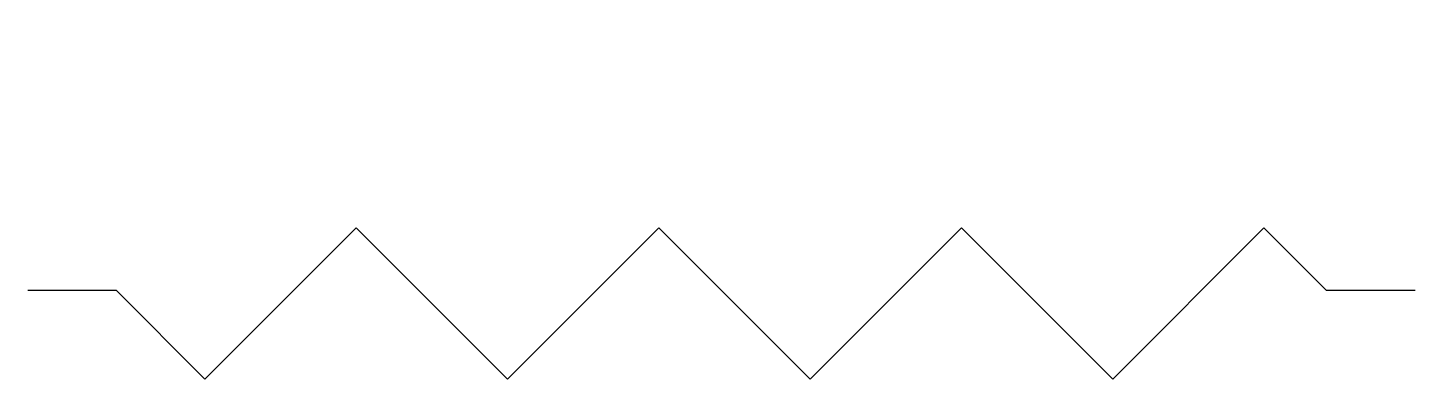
# Model space of a CAD drawing. Header units: millimetres. Extents: x 11.696 to 12.434, y 11.989 to 12.176.
import ezdxf

# ---------------------------------------------------------------- set-up
doc = ezdxf.new("R2010")
doc.units = ezdxf.units.MM
doc.header["$LTSCALE"] = 10
doc.layers.add('PORTAS', color=2, linetype='Continuous')

msp = doc.modelspace()

# ---------------------------------------------------------------- linework, layer by layer
at = {"layer": 'PORTAS', "color": 1}
msp.add_lwpolyline([(12.13825, 12.15704, 0, 0.0375, 0), (12.03825, 12.15704, 0, 0, 0), (11.92389, 12.15704, 0.0375, 0.0375, 0)], format="xyseb", dxfattribs=at)
at = {"layer": 'PORTAS', "color": 4}
msp.add_lwpolyline([(12.43385, 12.03595), (12.38671, 12.03595), (12.35337, 12.06929), (12.2729, 11.98881), (12.19243, 12.06929), (12.11195, 11.98881), (12.03148, 12.06929), (11.95101, 11.98881), (11.87053, 12.06929), (11.79006, 11.98881), (11.74292, 12.03595), (11.69578, 12.03595)], dxfattribs=at)

doc.saveas('drawing.dxf')
